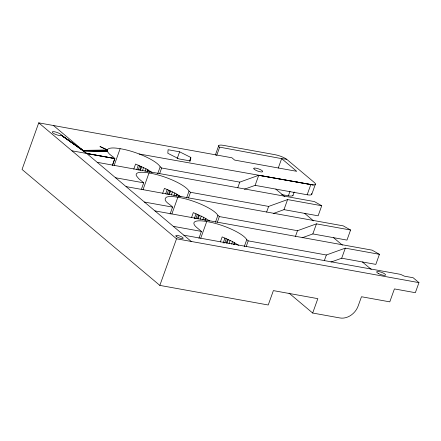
<?xml version="1.0" encoding="UTF-8"?>
<svg xmlns="http://www.w3.org/2000/svg" width="441" height="441" viewBox="0 0 441 441"><rect width="100%" height="100%" fill="white"/><g stroke="black" fill="none" stroke-linecap="round" stroke-linejoin="round"><path stroke-width="0.66" d="M190.821 157.448L190.529 160.998L179.024 158.92L167.812 153.286L168.104 149.736L179.614 151.814L190.821 157.448L189.47 161.224M191.278 241.47L83.355 150.657L61.178 135.122L59.733 135.508A4.73 1.174 19.7 0 1 52.347 132.394A4.73 1.174 19.7 0 1 58.058 132.84L59.116 133.331A4.73 1.174 19.7 0 1 61.178 135.122L83.029 150.381L107.378 150.001L99.953 146.522L107.389 149.885C107.102 154.041 112.775 155.855 114.842 158.545L112.637 164.879M139.196 153.992L313.452 184.966A9.465 2.354 19.7 0 0 314.323 182.502L286.65 159.262A9.465 2.354 19.7 0 0 275.14 154.714L223.267 145.332A9.465 2.354 19.7 0 0 219.227 147.074L281.645 158.633L296.716 171.312L234.645 160.089L231.894 157.773L38.736 122.852L22.05 169.449L159.84 285.399L268.233 304.996L273.381 290.613L317.834 298.651L312.686 313.033L339.956 317.961A15.771 12.695 -49.9 0 0 358.18 305.938L361.477 296.738L389.783 301.859L394.419 288.916L415.345 292.697L418.95 282.631L413.134 277.736L404.325 276.143L400.643 274.379L183.809 235.18M112.361 165.463L114.842 158.545L71.96 150.811M114.158 165.403L120.139 148.694A27.728 6.896 19.7 0 1 160.122 166.737L161.643 168.004L239.777 182.133L258.729 175.292L313.452 184.966M133.788 169.096L135.591 164.058L145.982 168.749L152.018 172.42M136.776 169.57L138.353 165.166M138.116 170.149L139.692 165.744M139.676 170.099L141.026 166.323M140.37 170.424L141.721 166.648M142.454 170.673L143.579 167.525M145.083 171.262L145.982 168.749M147.118 171.637L147.796 169.752M147.531 171.869L148.209 169.978M141.451 189.123L143.7 182.828L138.661 178.622L136.352 175.705A26.322 6.549 19.7 0 1 149.003 172.977A27.728 6.896 19.7 0 1 188.985 191.019L190.501 192.293L268.641 206.421L287.587 199.575L321.726 205.749L318.121 215.814L283.987 209.646L273.249 213.521M143.016 189.691L149.003 172.977M149.775 172.47L150.227 171.207M157.707 173.704L160.182 166.781M159.614 173.671L161.643 168.004M162.652 193.379L164.454 188.346L174.845 193.031L180.876 196.708M177.133 158.738L179.614 151.814M165.64 193.858L167.216 189.454M166.974 194.437L168.556 190.032M168.539 194.387L169.89 190.611M169.234 194.713L170.584 190.936M171.317 194.955L172.442 191.807M173.941 195.55L174.845 193.031M175.981 195.925L176.659 194.04M176.394 196.157L177.067 194.266M170.077 214.034L172.558 207.116C171.378 204.966 161.996 200.975 166.169 197.336A26.322 6.549 19.7 0 1 177.855 197.265A27.728 6.896 19.7 0 1 217.837 215.307L219.353 216.575L297.493 230.704L316.445 223.863L350.578 230.031L346.973 240.102L312.84 233.928L302.102 237.804M171.874 213.973L177.855 197.265M178.638 196.752L179.09 195.495M186.571 197.987L189.046 191.069M188.472 197.954L190.501 192.293M159.84 285.399L176.527 238.802L38.736 122.852M191.504 217.667L193.307 212.628L203.698 217.319L209.734 220.991M215.346 155.061L218.725 145.624M216.647 155.59L219.574 147.41M194.266 218.769L196.069 213.736M195.832 218.719L197.408 214.315M197.392 218.67L198.742 214.894M198.086 218.995L199.437 215.219M200.17 219.243L201.294 216.096M202.794 219.833L203.698 217.319M204.833 220.208L205.512 218.323M205.247 220.439L205.919 218.549M198.941 238.322L201.416 231.404L196.377 227.192A26.322 6.549 19.7 0 1 206.719 221.547A27.728 6.896 19.7 0 1 246.701 239.59L248.217 240.863L326.357 254.992L345.303 248.145L379.436 254.319L375.831 264.385L341.698 258.217L330.959 262.092M200.732 238.261L206.719 221.547M215.423 222.275L217.898 215.351M217.33 222.242L219.353 216.575M237.749 187.794L239.777 182.133M220.368 241.949L222.17 236.916L232.561 241.602L238.592 245.279M223.129 243.057L224.932 238.024M224.69 243.008L226.266 238.603M226.255 242.958L227.606 239.182M226.944 243.283L228.3 239.507M229.033 243.526L230.158 240.378M231.657 244.121L232.561 241.602M233.697 244.496L234.369 242.611M244.386 189.233L255.124 185.358L258.729 175.292L312.663 184.944M234.105 244.727L234.783 242.837M244.281 246.558L246.762 239.639M246.188 246.525L248.217 240.863M278.265 168.071L281.645 158.633L286.65 159.262M266.612 212.082L268.641 206.421M281.705 194.597L288.381 195.804L290.007 191.273M283.987 209.646L287.587 199.575M292.923 195.512L294.186 191.989M255.124 185.358L307.173 194.768L310.778 184.702M295.464 236.365L297.493 230.704M311.715 194.481L315.425 184.123M312.84 233.928L316.445 223.863M324.328 260.653L326.357 254.992M341.698 258.217L345.303 248.145M86.701 153.468L114.842 158.545L86.712 153.479L61.178 135.122L83.25 150.579L107.295 150.601M107.345 150.805L83.272 150.585M83.614 150.872L107.494 151.417M83.696 150.943L107.598 151.61M265.449 176.378L266.794 176.62M97.224 162.321L314.389 201.581L321.726 205.749M115.575 177.767L143.7 182.828M126.082 186.609L343.241 225.869L350.578 230.031M144.439 202.05L172.558 207.116M154.945 210.892L372.099 250.152L379.436 254.319M173.296 226.338L201.416 231.404M176.527 238.802L418.95 282.631M83.184 150.535L53.488 125.52M61.178 135.122L83.564 150.833M275.79 189.095L284.677 196.57M304.654 213.383L313.54 220.858M333.517 237.666L342.403 245.146M362.381 261.954L371.261 269.429M289.02 293.122L312.686 313.033M311.567 193.461A9.465 2.354 19.7 0 1 307.173 194.768M297.614 181.935A9.465 2.354 19.7 0 1 297.559 182.568M293.028 195.225A9.465 2.354 19.7 0 1 288.381 195.804M107.389 149.885A26.322 6.549 19.7 0 1 120.139 148.694M253.939 168.236L253.757 168.495A4.73 1.174 19.7 0 0 257.55 171.014A4.73 1.174 19.7 0 0 262.522 171.792L262.704 171.532A4.73 1.174 19.7 0 0 258.911 169.013A4.73 1.174 19.7 0 0 253.939 168.236M378.323 273.464A4.73 1.174 19.7 0 0 385.544 275.09A4.73 1.174 19.7 0 0 379.508 271.728A4.73 1.174 19.7 0 0 378.323 273.464M176.786 236.789A3.941 0.981 19.7 0 0 183.059 238.454A3.941 0.981 19.7 0 0 178.599 235.67A3.941 0.981 19.7 0 0 176.786 236.789"/></g></svg>
